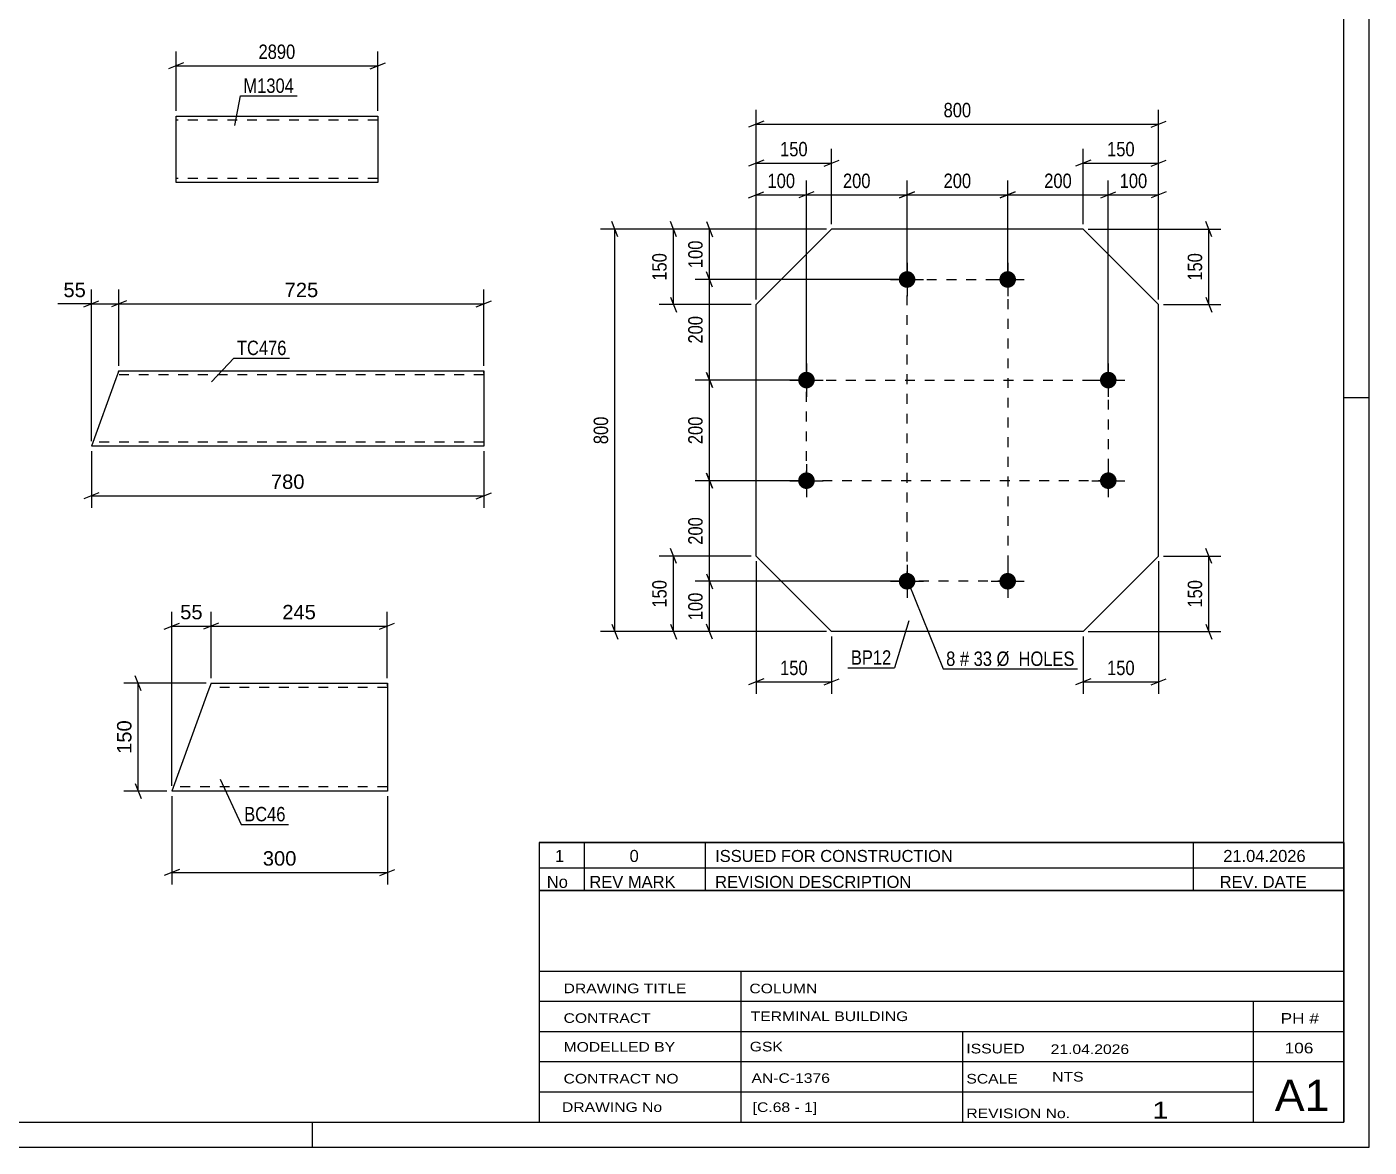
# Model space of a CAD drawing. Header units: millimetres. Extents: x 0 to 594, y 0 to 420.
# Drawn here: x 327.2 to 594, y 0 to 222.7 of the extents above; entities that cross this region are included whole.
import ezdxf

# ---------------------------------------------------------------- set-up
doc = ezdxf.new("R2010")
doc.units = ezdxf.units.MM
doc.linetypes.add('DXK_LINE_DOT2', pattern=[3.9198, 1.9599, -1.9599])
doc.styles.add('Arial', font='ARIAL.TTF', dxfattribs={"height": 0.2})
doc.styles.add('Arial Narrow', font='ARIALN.TTF', dxfattribs={"height": 0.2})

# ---------------------------------------------------------------- blocks, each defined once
blk = doc.blocks.new('Unknown-284929833-1131')
at = {"color": 5, "linetype": 'Continuous'}
for p, q in [((594, 0), (594, 420)), ((589, 5), (589, 415)), ((594, 149), (589, 149)), ((5, 5), (589, 5)), ((384, 0), (384, 5)), ((0, 0), (594, 0))]:
    blk.add_line(p, q, dxfattribs=at)
blk = doc.blocks.new('Part-284929833-11604 - 11603')
at = {"color": 2, "linetype": 'Continuous'}
for p, q in [((344.91, 152.75), (340.03, 139.35)), ((345.49, 154.35), (344.91, 152.75)), ((345.49, 154.35), (418.03, 154.35)), ((418.03, 154.35), (418.03, 139.35)), ((418.03, 139.35), (340.03, 139.35))]:
    blk.add_line(p, q, dxfattribs=at)
at = {"color": 7, "linetype": 'DXK_LINE_DOT2'}
for p, q in [((418.03, 153.55), (345.2, 153.55)), ((345.32, 153.88), (345.49, 154.35)), ((418.03, 153.88), (418.03, 154.35)), ((418.03, 140.15), (340.32, 140.15))]:
    blk.add_line(p, q, dxfattribs=at)
blk = doc.blocks.new('Part-284929833-11654 - 11653')
at = {"color": 2, "linetype": 'Continuous'}
for p, q in [((363.8, 92.24), (363.17, 90.53)), ((363.8, 92.24), (398.85, 92.24)), ((398.85, 92.24), (398.85, 92.11)), ((398.85, 92.11), (398.85, 70.81)), ((363.17, 90.53), (356, 70.81)), ((398.85, 70.81), (356, 70.81))]:
    blk.add_line(p, q, dxfattribs=at)
at = {"color": 7, "linetype": 'DXK_LINE_DOT2'}
for p, q in [((398.85, 91.39), (363.48, 91.39)), ((363.75, 92.11), (363.61, 91.74)), ((363.8, 92.24), (363.75, 92.11)), ((398.85, 91.74), (398.85, 92.24)), ((398.85, 71.67), (356.31, 71.67))]:
    blk.add_line(p, q, dxfattribs=at)
blk = doc.blocks.new('Part-284929833-6047 - 6041')
at = {"color": 2, "linetype": 'Continuous'}
for p, q in [((356.85, 191.81), (356.85, 205.01)), ((356.85, 205.01), (376.85, 205.01)), ((376.95, 205.01), (396.95, 205.01)), ((396.95, 205.01), (396.95, 191.81)), ((376.85, 191.81), (356.85, 191.81)), ((396.95, 191.81), (376.95, 191.81))]:
    blk.add_line(p, q, dxfattribs=at)
at = {"color": 7, "linetype": 'DXK_LINE_DOT2'}
for p, q in [((376.85, 204.21), (356.85, 204.21)), ((396.95, 204.21), (376.95, 204.21)), ((376.85, 192.61), (356.85, 192.61)), ((396.95, 192.61), (376.95, 192.61)), ((396.95, 192.61), (396.95, 192.67)), ((356.85, 191.81), (356.85, 191.93))]:
    blk.add_line(p, q, dxfattribs=at)
blk = doc.blocks.new('Part-284929833-17166 - 17165')
at = {"color": 2, "linetype": 'Continuous'}
for p, q in [((487.15, 182.51), (472.15, 167.51)), ((537.15, 182.51), (487.15, 182.51)), ((537.15, 182.51), (552.15, 167.51)), ((472.15, 117.51), (472.15, 167.51)), ((552.15, 117.51), (552.15, 167.51)), ((487.15, 102.51), (472.15, 117.51)), ((552.15, 117.51), (537.15, 102.51)), ((537.15, 102.51), (487.15, 102.51))]:
    blk.add_line(p, q, dxfattribs=at)
blk = doc.blocks.new('Bolt-284929833-17167 - 17165')
at = {"linetype": 'Continuous'}
for points in [[(502.15, 174.16, -1), (502.15, 170.86, -1)], [(522.15, 174.16, -1), (522.15, 170.86, -1)], [(482.15, 154.16, -1), (482.15, 150.86, -1)], [(542.15, 154.16, -1), (542.15, 150.86, -1)], [(482.15, 134.16, -1), (482.15, 130.86, -1)], [(542.15, 134.16, -1), (542.15, 130.86, -1)], [(502.15, 114.16, -1), (502.15, 110.86, -1)], [(522.15, 114.16, -1), (522.15, 110.86, -1)]]:
    blk.add_hatch(color=1, dxfattribs=at).paths.add_polyline_path(points)
at = {"color": 1, "linetype": 'Continuous'}
for p, q in [((502.15, 175.81), (502.15, 169.21)), ((522.15, 175.81), (522.15, 169.21)), ((498.85, 172.51), (505.45, 172.51)), ((518.85, 172.51), (525.45, 172.51)), ((482.15, 155.81), (482.15, 149.21)), ((542.15, 155.81), (542.15, 149.21)), ((478.85, 152.51), (485.45, 152.51)), ((538.85, 152.51), (545.45, 152.51)), ((482.15, 135.81), (482.15, 129.21)), ((542.15, 135.81), (542.15, 129.21)), ((478.85, 132.51), (485.45, 132.51)), ((538.85, 132.51), (545.45, 132.51)), ((502.15, 115.81), (502.15, 109.21)), ((522.15, 115.81), (522.15, 109.21)), ((498.85, 112.51), (505.45, 112.51)), ((518.85, 112.51), (525.45, 112.51))]:
    blk.add_line(p, q, dxfattribs=at)
blk = doc.blocks.new('Rectangle-284929833-17806 - 17165')
at = {"color": 1, "linetype": 'DXK_LINE_DOT2'}
blk.add_lwpolyline([(502.15, 172.51), (522.15, 172.51), (522.15, 112.51), (502.15, 112.51), (502.15, 172.51)], close=True, dxfattribs=at)
blk = doc.blocks.new('Rectangle-284929833-17825 - 17165')
at = {"color": 1, "linetype": 'DXK_LINE_DOT2'}
blk.add_lwpolyline([(482.15, 152.51), (542.15, 152.51), (542.15, 132.51), (482.15, 132.51), (482.15, 152.51)], close=True, dxfattribs=at)
blk = doc.blocks.new('StraightDimension-284929833-11610 - 11603')
at = {"color": 7, "linetype": 'Continuous'}
for p, q in [((346.99, 168.25), (343.99, 167.05)), ((345.49, 155.35), (345.49, 170.5)), ((416.53, 167.05), (419.53, 168.25)), ((418.03, 155.35), (418.03, 170.5)), ((345.49, 167.65), (418.03, 167.65))]:
    blk.add_line(p, q, dxfattribs=at)
at = {"color": 0}
blk.add_wipeout([(385.7, 168.4), (385.7, 172.6), (377.83, 172.6), (377.83, 168.4)], dxfattribs=at)
at = {"color": 3, "style": 'Arial'}
blk.add_text('725', height=2.865, dxfattribs=at).set_placement((378.43, 169))
blk = doc.blocks.new('StraightDimension-284929833-11635 - 11603')
at = {"color": 7, "linetype": 'Continuous'}
for p, q in [((340.03, 138.35), (340.03, 127.12)), ((418.03, 138.35), (418.03, 127.12)), ((341.53, 130.12), (338.53, 128.92)), ((340.03, 129.52), (418.03, 129.52)), ((416.53, 128.92), (419.53, 130.12))]:
    blk.add_line(p, q, dxfattribs=at)
at = {"color": 0}
blk.add_wipeout([(382.97, 130.27), (382.97, 134.47), (375.1, 134.47), (375.1, 130.27)], dxfattribs=at)
at = {"color": 3, "style": 'Arial'}
blk.add_text('780', height=2.865, dxfattribs=at).set_placement((375.7, 130.87))
blk = doc.blocks.new('StraightDimension-284929833-11611 - 11603')
at = {"color": 7, "linetype": 'Continuous'}
for p, q in [((338.53, 167.05), (341.53, 168.25)), ((340.03, 140.35), (340.03, 170.5)), ((346.99, 168.25), (343.99, 167.05)), ((345.49, 155.35), (345.49, 170.5)), ((340.03, 167.65), (345.49, 167.65))]:
    blk.add_line(p, q, dxfattribs=at)
at = {"color": 0}
blk.add_wipeout([(339.51, 168.4), (339.51, 172.6), (333.86, 172.6), (333.86, 168.4)], dxfattribs=at)
at = {"color": 7, "linetype": 'Continuous'}
blk.add_line((340.03, 167.65), (333.33, 167.65), dxfattribs=at)
blk.add_line((340.03, 167.65), (333.33, 167.65), dxfattribs=at)
at = {"color": 3, "style": 'Arial'}
blk.add_text('55', height=2.865, dxfattribs=at).set_placement((334.46, 169))
blk = doc.blocks.new('StraightDimension-284929833-11695 - 11653')
at = {"color": 7, "linetype": 'Continuous'}
for p, q in [((349.93, 90.74), (348.73, 93.74)), ((362.8, 92.24), (346.48, 92.24)), ((349.33, 70.81), (349.33, 92.24)), ((348.73, 72.31), (349.93, 69.31)), ((355, 70.81), (346.48, 70.81))]:
    blk.add_line(p, q, dxfattribs=at)
at = {"color": 0}
blk.add_wipeout([(348.58, 85.46), (344.38, 85.46), (344.38, 77.59), (348.58, 77.59)], dxfattribs=at)
at = {"color": 3, "style": 'Arial'}
blk.add_text('150', height=2.865, rotation=90.0002, dxfattribs=at).set_placement((347.98, 78.19))
blk = doc.blocks.new('StraightDimension-284929833-11660 - 11653')
at = {"color": 7, "linetype": 'Continuous'}
for p, q in [((365.3, 104.2), (362.3, 103)), ((363.8, 93.24), (363.8, 106.45)), ((397.3, 103), (400.3, 104.2)), ((398.8, 93.24), (398.8, 106.45)), ((363.8, 103.6), (398.8, 103.6))]:
    blk.add_line(p, q, dxfattribs=at)
at = {"color": 0}
blk.add_wipeout([(385.23, 104.35), (385.23, 108.55), (377.36, 108.55), (377.36, 104.35)], dxfattribs=at)
at = {"color": 3, "style": 'Arial'}
blk.add_text('245', height=2.865, dxfattribs=at).set_placement((377.96, 104.95))
blk = doc.blocks.new('StraightDimension-284929833-11661 - 11653')
at = {"color": 7, "linetype": 'Continuous'}
for p, q in [((354.5, 103), (357.5, 104.2)), ((356, 71.81), (356, 106.45)), ((365.3, 104.2), (362.3, 103)), ((363.8, 93.24), (363.8, 106.45)), ((356, 103.6), (363.8, 103.6))]:
    blk.add_line(p, q, dxfattribs=at)
at = {"color": 0}
blk.add_wipeout([(362.72, 104.35), (362.72, 108.55), (357.07, 108.55), (357.07, 104.35)], dxfattribs=at)
at = {"color": 3, "style": 'Arial'}
blk.add_text('55', height=2.865, dxfattribs=at).set_placement((357.67, 104.95))
blk = doc.blocks.new('StraightDimension-284929833-11713 - 11653')
at = {"color": 7, "linetype": 'Continuous'}
for p, q in [((356, 69.81), (356, 52.23)), ((398.85, 69.81), (398.85, 52.23)), ((357.5, 55.23), (354.5, 54.03)), ((356, 54.63), (398.85, 54.63)), ((397.35, 54.03), (400.35, 55.23))]:
    blk.add_line(p, q, dxfattribs=at)
at = {"color": 0}
blk.add_wipeout([(381.36, 55.38), (381.36, 59.58), (373.49, 59.58), (373.49, 55.38)], dxfattribs=at)
at = {"color": 3, "style": 'Arial'}
blk.add_text('300', height=2.865, dxfattribs=at).set_placement((374.09, 55.98))
blk = doc.blocks.new('StraightDimension-284929833-6050 - 6041')
at = {"color": 7, "linetype": 'Continuous'}
for p, q in [((356.85, 206.01), (356.85, 217.86)), ((396.95, 206.01), (396.95, 217.86)), ((358.35, 215.61), (355.35, 214.41)), ((356.85, 215.01), (396.95, 215.01)), ((395.45, 214.41), (398.45, 215.61))]:
    blk.add_line(p, q, dxfattribs=at)
at = {"color": 0}
blk.add_wipeout([(381.15, 215.76), (381.15, 219.96), (372.64, 219.96), (372.64, 215.76)], dxfattribs=at)
at = {"color": 3, "style": 'Arial Narrow'}
blk.add_text('2890', height=2.863, dxfattribs=at).set_placement((373.24, 216.36))
blk = doc.blocks.new('StraightDimension-284929833-17277 - 17165')
at = {"color": 7, "linetype": 'Continuous'}
for p, q in [((552.15, 116.51), (552.15, 90.11)), ((537.15, 101.51), (537.15, 90.11)), ((538.65, 93.11), (535.65, 91.91)), ((537.15, 92.51), (552.15, 92.51)), ((550.65, 91.91), (553.65, 93.11))]:
    blk.add_line(p, q, dxfattribs=at)
at = {"color": 0}
blk.add_wipeout([(547.99, 93.26), (547.99, 97.46), (541.31, 97.46), (541.31, 93.26)], dxfattribs=at)
at = {"color": 3, "style": 'Arial Narrow'}
blk.add_text('150', height=2.863, dxfattribs=at).set_placement((541.91, 93.86))
blk = doc.blocks.new('StraightDimension-284929833-17281 - 17165')
at = {"color": 7, "linetype": 'Continuous'}
for p, q in [((472.15, 116.51), (472.15, 90.11)), ((487.15, 101.51), (487.15, 90.11)), ((473.65, 93.11), (470.65, 91.91)), ((472.15, 92.51), (487.15, 92.51)), ((485.65, 91.91), (488.65, 93.11))]:
    blk.add_line(p, q, dxfattribs=at)
at = {"color": 0}
blk.add_wipeout([(482.99, 93.26), (482.99, 97.46), (476.31, 97.46), (476.31, 93.26)], dxfattribs=at)
at = {"color": 3, "style": 'Arial Narrow'}
blk.add_text('150', height=2.863, dxfattribs=at).set_placement((476.91, 93.86))
blk = doc.blocks.new('StraightDimension-284929833-17285 - 17165')
at = {"color": 7, "linetype": 'Continuous'}
for p, q in [((537.15, 183.51), (537.15, 198.5)), ((552.15, 168.51), (552.15, 198.5)), ((538.65, 196.25), (535.65, 195.05)), ((537.15, 195.65), (552.15, 195.65)), ((550.65, 195.05), (553.65, 196.25))]:
    blk.add_line(p, q, dxfattribs=at)
at = {"color": 0}
blk.add_wipeout([(547.99, 196.4), (547.99, 200.6), (541.31, 200.6), (541.31, 196.4)], dxfattribs=at)
at = {"color": 3, "style": 'Arial Narrow'}
blk.add_text('150', height=2.863, dxfattribs=at).set_placement((541.91, 197))
blk = doc.blocks.new('StraightDimension-284929833-17353 - 17165')
at = {"color": 7, "linetype": 'Continuous'}
for p, q in [((486.15, 182.51), (441.22, 182.51)), ((444.67, 181.01), (443.47, 184.01)), ((444.07, 102.51), (444.07, 182.51)), ((486.15, 102.51), (441.22, 102.51)), ((443.47, 104.01), (444.67, 101.01))]:
    blk.add_line(p, q, dxfattribs=at)
at = {"color": 0}
blk.add_wipeout([(443.32, 145.85), (439.12, 145.85), (439.12, 139.17), (443.32, 139.17)], dxfattribs=at)
at = {"color": 3, "style": 'Arial Narrow'}
blk.add_text('800', height=2.863, rotation=90.0002, dxfattribs=at).set_placement((442.72, 139.77))
blk = doc.blocks.new('StraightDimension-284929833-17289 - 17165')
at = {"color": 7, "linetype": 'Continuous'}
for p, q in [((472.15, 168.51), (472.15, 198.5)), ((487.15, 183.51), (487.15, 198.5)), ((473.65, 196.25), (470.65, 195.05)), ((472.15, 195.65), (487.15, 195.65)), ((485.65, 195.05), (488.65, 196.25))]:
    blk.add_line(p, q, dxfattribs=at)
at = {"color": 0}
blk.add_wipeout([(482.99, 196.4), (482.99, 200.6), (476.31, 200.6), (476.31, 196.4)], dxfattribs=at)
at = {"color": 3, "style": 'Arial Narrow'}
blk.add_text('150', height=2.863, dxfattribs=at).set_placement((476.91, 197))
blk = doc.blocks.new('StraightDimension-284929833-17293 - 17165')
at = {"color": 7, "linetype": 'Continuous'}
for p, q in [((538.15, 182.51), (564.55, 182.51)), ((562.75, 181.01), (561.55, 184.01)), ((562.15, 167.51), (562.15, 182.51)), ((561.55, 169.01), (562.75, 166.01)), ((553.15, 167.51), (564.55, 167.51))]:
    blk.add_line(p, q, dxfattribs=at)
at = {"color": 0}
blk.add_wipeout([(561.4, 178.35), (557.2, 178.35), (557.2, 171.67), (561.4, 171.67)], dxfattribs=at)
at = {"color": 3, "style": 'Arial Narrow'}
blk.add_text('150', height=2.863, rotation=90.0002, dxfattribs=at).set_placement((560.8, 172.27))
blk = doc.blocks.new('StraightDimension-284929833-17297 - 17165')
at = {"color": 7, "linetype": 'Continuous'}
for p, q in [((553.15, 117.51), (564.55, 117.51)), ((562.75, 116.01), (561.55, 119.01)), ((562.15, 102.51), (562.15, 117.51)), ((538.15, 102.51), (564.55, 102.51)), ((561.55, 104.01), (562.75, 101.01))]:
    blk.add_line(p, q, dxfattribs=at)
at = {"color": 0}
blk.add_wipeout([(561.4, 113.35), (557.2, 113.35), (557.2, 106.67), (561.4, 106.67)], dxfattribs=at)
at = {"color": 3, "style": 'Arial Narrow'}
blk.add_text('150', height=2.863, rotation=90.0002, dxfattribs=at).set_placement((560.8, 107.27))
blk = doc.blocks.new('StraightDimension-284929833-17301 - 17165')
at = {"color": 7, "linetype": 'Continuous'}
for p, q in [((486.15, 182.51), (452.86, 182.51)), ((456.31, 181.01), (455.11, 184.01)), ((455.71, 167.51), (455.71, 182.51)), ((455.11, 169.01), (456.31, 166.01)), ((471.15, 167.51), (452.86, 167.51))]:
    blk.add_line(p, q, dxfattribs=at)
at = {"color": 0}
blk.add_wipeout([(454.96, 178.35), (450.76, 178.35), (450.76, 171.67), (454.96, 171.67)], dxfattribs=at)
at = {"color": 3, "style": 'Arial Narrow'}
blk.add_text('150', height=2.863, rotation=90.0002, dxfattribs=at).set_placement((454.36, 172.27))
blk = doc.blocks.new('StraightDimension-284929833-17305 - 17165')
at = {"color": 7, "linetype": 'Continuous'}
for p, q in [((471.15, 117.51), (452.86, 117.51)), ((456.31, 116.01), (455.11, 119.01)), ((455.71, 102.51), (455.71, 117.51)), ((486.15, 102.51), (452.86, 102.51)), ((455.11, 104.01), (456.31, 101.01))]:
    blk.add_line(p, q, dxfattribs=at)
at = {"color": 0}
blk.add_wipeout([(454.96, 113.35), (450.76, 113.35), (450.76, 106.67), (454.96, 106.67)], dxfattribs=at)
at = {"color": 3, "style": 'Arial Narrow'}
blk.add_text('150', height=2.863, rotation=90.0002, dxfattribs=at).set_placement((454.36, 107.27))
blk = doc.blocks.new('StraightDimension-284929833-17309 - 17165')
at = {"color": 7, "linetype": 'Continuous'}
for p, q in [((542.15, 153.51), (542.15, 192.19)), ((552.15, 168.51), (552.15, 192.19)), ((540.65, 188.74), (543.65, 189.94)), ((553.65, 189.94), (550.65, 188.74)), ((542.15, 189.34), (552.15, 189.34))]:
    blk.add_line(p, q, dxfattribs=at)
at = {"color": 0}
blk.add_wipeout([(550.49, 190.09), (550.49, 194.29), (543.81, 194.29), (543.81, 190.09)], dxfattribs=at)
at = {"color": 3, "style": 'Arial Narrow'}
blk.add_text('100', height=2.863, dxfattribs=at).set_placement((544.41, 190.69))
blk = doc.blocks.new('StraightDimension-284929833-17310 - 17165')
at = {"color": 7, "linetype": 'Continuous'}
for p, q in [((522.15, 173.51), (522.15, 192.19)), ((542.15, 153.51), (542.15, 192.19)), ((523.65, 189.94), (520.65, 188.74)), ((540.65, 188.74), (543.65, 189.94)), ((522.15, 189.34), (542.15, 189.34))]:
    blk.add_line(p, q, dxfattribs=at)
at = {"color": 0}
blk.add_wipeout([(535.49, 190.09), (535.49, 194.29), (528.81, 194.29), (528.81, 190.09)], dxfattribs=at)
at = {"color": 3, "style": 'Arial Narrow'}
blk.add_text('200', height=2.863, dxfattribs=at).set_placement((529.41, 190.69))
blk = doc.blocks.new('StraightDimension-284929833-17311 - 17165')
at = {"color": 7, "linetype": 'Continuous'}
for p, q in [((502.15, 173.51), (502.15, 192.19)), ((522.15, 173.51), (522.15, 192.19)), ((503.65, 189.94), (500.65, 188.74)), ((520.65, 188.74), (523.65, 189.94)), ((502.15, 189.34), (522.15, 189.34))]:
    blk.add_line(p, q, dxfattribs=at)
at = {"color": 0}
blk.add_wipeout([(515.49, 190.09), (515.49, 194.29), (508.81, 194.29), (508.81, 190.09)], dxfattribs=at)
at = {"color": 3, "style": 'Arial Narrow'}
blk.add_text('200', height=2.863, dxfattribs=at).set_placement((509.41, 190.69))
blk = doc.blocks.new('StraightDimension-284929833-17312 - 17165')
at = {"color": 7, "linetype": 'Continuous'}
for p, q in [((482.15, 153.51), (482.15, 192.19)), ((502.15, 173.51), (502.15, 192.19)), ((483.65, 189.94), (480.65, 188.74)), ((500.65, 188.74), (503.65, 189.94)), ((482.15, 189.34), (502.15, 189.34))]:
    blk.add_line(p, q, dxfattribs=at)
at = {"color": 0}
blk.add_wipeout([(495.49, 190.09), (495.49, 194.29), (488.81, 194.29), (488.81, 190.09)], dxfattribs=at)
at = {"color": 3, "style": 'Arial Narrow'}
blk.add_text('200', height=2.863, dxfattribs=at).set_placement((489.41, 190.69))
blk = doc.blocks.new('StraightDimension-284929833-17313 - 17165')
at = {"color": 7, "linetype": 'Continuous'}
for p, q in [((472.15, 168.51), (472.15, 192.19)), ((482.15, 153.51), (482.15, 192.19)), ((470.65, 188.74), (473.65, 189.94)), ((483.65, 189.94), (480.65, 188.74)), ((472.15, 189.34), (482.15, 189.34))]:
    blk.add_line(p, q, dxfattribs=at)
at = {"color": 0}
blk.add_wipeout([(480.49, 190.09), (480.49, 194.29), (473.81, 194.29), (473.81, 190.09)], dxfattribs=at)
at = {"color": 3, "style": 'Arial Narrow'}
blk.add_text('100', height=2.863, dxfattribs=at).set_placement((474.41, 190.69))
blk = doc.blocks.new('StraightDimension-284929833-17329 - 17165')
at = {"color": 7, "linetype": 'Continuous'}
for p, q in [((472.15, 168.51), (472.15, 206.26)), ((552.15, 168.51), (552.15, 206.26)), ((473.65, 204.01), (470.65, 202.81)), ((472.15, 203.41), (552.15, 203.41)), ((550.65, 202.81), (553.65, 204.01))]:
    blk.add_line(p, q, dxfattribs=at)
at = {"color": 0}
blk.add_wipeout([(515.49, 204.16), (515.49, 208.36), (508.81, 208.36), (508.81, 204.16)], dxfattribs=at)
at = {"color": 3, "style": 'Arial Narrow'}
blk.add_text('800', height=2.863, dxfattribs=at).set_placement((509.41, 204.76))
blk = doc.blocks.new('StraightDimension-284929833-17333 - 17165')
at = {"color": 7, "linetype": 'Continuous'}
for p, q in [((486.15, 182.51), (460.01, 182.51)), ((462.26, 184.01), (463.46, 181.01)), ((462.86, 172.51), (462.86, 182.51)), ((463.46, 171.01), (462.26, 174.01)), ((501.15, 172.51), (460.01, 172.51))]:
    blk.add_line(p, q, dxfattribs=at)
at = {"color": 0}
blk.add_wipeout([(462.11, 180.85), (457.91, 180.85), (457.91, 174.17), (462.11, 174.17)], dxfattribs=at)
at = {"color": 3, "style": 'Arial Narrow'}
blk.add_text('100', height=2.863, rotation=90.0002, dxfattribs=at).set_placement((461.51, 174.77))
blk = doc.blocks.new('StraightDimension-284929833-17334 - 17165')
at = {"color": 7, "linetype": 'Continuous'}
for p, q in [((463.46, 171.01), (462.26, 174.01)), ((501.15, 172.51), (460.01, 172.51)), ((462.86, 152.51), (462.86, 172.51)), ((481.15, 152.51), (460.01, 152.51)), ((462.26, 154.01), (463.46, 151.01))]:
    blk.add_line(p, q, dxfattribs=at)
at = {"color": 0}
blk.add_wipeout([(462.11, 165.85), (457.91, 165.85), (457.91, 159.17), (462.11, 159.17)], dxfattribs=at)
at = {"color": 3, "style": 'Arial Narrow'}
blk.add_text('200', height=2.863, rotation=90.0002, dxfattribs=at).set_placement((461.51, 159.77))
blk = doc.blocks.new('StraightDimension-284929833-17335 - 17165')
at = {"color": 7, "linetype": 'Continuous'}
for p, q in [((481.15, 152.51), (460.01, 152.51)), ((463.46, 151.01), (462.26, 154.01)), ((462.86, 132.51), (462.86, 152.51)), ((462.26, 134.01), (463.46, 131.01)), ((481.15, 132.51), (460.01, 132.51))]:
    blk.add_line(p, q, dxfattribs=at)
at = {"color": 0}
blk.add_wipeout([(462.11, 145.85), (457.91, 145.85), (457.91, 139.17), (462.11, 139.17)], dxfattribs=at)
at = {"color": 3, "style": 'Arial Narrow'}
blk.add_text('200', height=2.863, rotation=90.0002, dxfattribs=at).set_placement((461.51, 139.77))
blk = doc.blocks.new('StraightDimension-284929833-17336 - 17165')
at = {"color": 7, "linetype": 'Continuous'}
for p, q in [((463.46, 131.01), (462.26, 134.01)), ((481.15, 132.51), (460.01, 132.51)), ((462.86, 112.51), (462.86, 132.51)), ((501.15, 112.51), (460.01, 112.51)), ((462.26, 114.01), (463.46, 111.01))]:
    blk.add_line(p, q, dxfattribs=at)
at = {"color": 0}
blk.add_wipeout([(462.11, 125.85), (457.91, 125.85), (457.91, 119.17), (462.11, 119.17)], dxfattribs=at)
at = {"color": 3, "style": 'Arial Narrow'}
blk.add_text('200', height=2.863, rotation=90.0002, dxfattribs=at).set_placement((461.51, 119.77))
blk = doc.blocks.new('StraightDimension-284929833-17337 - 17165')
at = {"color": 7, "linetype": 'Continuous'}
for p, q in [((501.15, 112.51), (460.01, 112.51)), ((462.26, 114.01), (463.46, 111.01)), ((462.86, 102.51), (462.86, 112.51)), ((486.15, 102.51), (460.01, 102.51)), ((463.46, 101.01), (462.26, 104.01))]:
    blk.add_line(p, q, dxfattribs=at)
at = {"color": 0}
blk.add_wipeout([(462.11, 110.85), (457.91, 110.85), (457.91, 104.17), (462.11, 104.17)], dxfattribs=at)
at = {"color": 3, "style": 'Arial Narrow'}
blk.add_text('100', height=2.863, rotation=90.0002, dxfattribs=at).set_placement((461.51, 104.77))
blk = doc.blocks.new('Unknown-284929833-17868')
at = {"color": 7, "linetype": 'Continuous'}
for p, q in [((429, 60.55), (589, 60.55)), ((589, 60.55), (429, 60.55)), ((429, 60.55), (429, 55.55)), ((438, 60.55), (438, 55.55)), ((462, 60.55), (462, 55.55)), ((559, 60.55), (559, 55.55)), ((589, 60.55), (589, 55.55)), ((429, 55.55), (589, 55.55)), ((429, 55.55), (429, 51.05)), ((429, 55.55), (589, 55.55)), ((438, 55.55), (438, 51.05)), ((462, 55.55), (462, 51.05)), ((559, 55.55), (559, 51.05)), ((589, 55.55), (589, 51.05)), ((589, 51.05), (429, 51.05))]:
    blk.add_line(p, q, dxfattribs=at)
at = {"color": 7, "linetype": 'Continuous', "style": 'Arial Narrow'}
for s, height, width, p in [('1', 2.39, 1.196471, (432.16, 56.7)), ('0', 2.39, 1.196471, (447, 56.7)), ('ISSUED FOR CONSTRUCTION', 2.3861, 1.196471, (464, 56.7)), ('21.04.2026', 2.386, 1.196471, (565, 56.7)), ('No', 2.386, 1.2, (430.54, 51.55)), ('REV MARK', 2.386, 1.2, (439, 51.55)), ('REVISION DESCRIPTION', 2.3861, 1.2, (464, 51.55)), ('REV. DATE', 2.386, 1.2, (564.28, 51.55))]:
    blk.add_text(s, height=height, dxfattribs=dict(at, width=width)).set_placement(p)
blk = doc.blocks.new('Unknown-284929833-17867')
at = {"color": 7, "linetype": 'Continuous'}
for p, q in [((429, 51.05), (429, 5)), ((429, 51.05), (589, 51.05)), ((589, 51), (589, 5)), ((429, 35), (589, 35)), ((469.14, 35), (469.14, 5)), ((429, 29), (589, 29)), ((571, 5.05), (571, 29.05)), ((429, 23), (589, 23)), ((513.14, 23), (513.14, 5)), ((429, 17), (589, 17)), ((429, 11), (571, 11)), ((429, 5), (589, 5))]:
    blk.add_line(p, q, dxfattribs=at)
at = {"color": 7, "style": 'Arial Narrow'}
for s, height, width, p in [('DRAWING TITLE', 1.9089, 1.425378, (433.88, 30.61)), ('COLUMN', 1.909, 1.425378, (470.81, 30.59)), ('TERMINAL BUILDING', 1.9089, 1.425378, (471.06, 25.07)), ('CONTRACT', 1.909, 1.425378, (433.88, 24.71)), ('MODELLED BY', 1.9089, 1.425378, (433.88, 18.98)), ('GSK', 1.909, 1.425378, (470.88, 19.04)), ('ISSUED', 1.909, 1.425378, (513.94, 18.64)), ('21.04.2026', 1.909, 1.425378, (530.69, 18.52)), ('CONTRACT NO', 1.9089, 1.425378, (433.88, 12.66)), ('AN-C-1376', 1.909, 1.425378, (471.23, 12.78)), ('SCALE', 1.909, 1.425378, (513.94, 12.65)), ('A1', 6.204, 1.25, (575.24, 7.2)), ('DRAWING No', 1.909, 1.425378, (433.56, 7)), ('[C.68 - 1]', 1.909, 1.425378, (471.46, 6.99)), ('1', 3.34, 1.5, (550.91, 5.68)), ('REVISION No.', 1.9089, 1.425378, (513.94, 5.77))]:
    blk.add_text(s, height=height, dxfattribs=dict(at, width=width)).set_placement(p)
at = {"color": 7, "linetype": 'Continuous', "style": 'Arial Narrow'}
for s, height, width, p in [('PH #', 2.1, 1.42538, (576.4, 24.55)), ('106', 2.1, 1.42538, (577.19, 18.65)), ('NTS', 1.909, 1.425378, (531, 13.05))]:
    blk.add_text(s, height=height, dxfattribs=dict(at, width=width)).set_placement(p)
blk = doc.blocks.new('Mark-284929833-11645 - 11603')
at = {"color": 0}
blk.add_wipeout([(378.81, 157.48), (378.81, 160.48), (368.94, 160.48), (368.94, 157.48)], dxfattribs=at)
blk.add_wipeout([(378.81, 157.48), (378.81, 160.48), (368.94, 160.48), (368.94, 157.48)], dxfattribs=at)
at = {"color": 30, "linetype": 'Continuous'}
for p, q in [((363.88, 152.19), (368.34, 156.88)), ((368.34, 156.88), (379.41, 156.88))]:
    blk.add_line(p, q, dxfattribs=at)
at = {"color": 3, "style": 'Arial Narrow'}
blk.add_text('TC476', height=2.863, dxfattribs=at).set_placement((368.94, 157.48))
blk = doc.blocks.new('Mark-284929833-11723 - 11653')
at = {"color": 0}
blk.add_wipeout([(378.61, 64.78), (378.61, 67.78), (370.39, 67.78), (370.39, 64.78)], dxfattribs=at)
blk.add_wipeout([(378.61, 64.78), (378.61, 67.78), (370.39, 67.78), (370.39, 64.78)], dxfattribs=at)
at = {"color": 30, "linetype": 'Continuous'}
for p, q in [((365.61, 73.15), (369.79, 64.18)), ((369.79, 64.18), (379.21, 64.18))]:
    blk.add_line(p, q, dxfattribs=at)
at = {"color": 3, "style": 'Arial Narrow'}
blk.add_text('BC46', height=2.863, dxfattribs=at).set_placement((370.39, 64.78))
blk = doc.blocks.new('Mark-284929833-6043 - 6041')
at = {"color": 0}
blk.add_wipeout([(380.29, 209.61), (380.29, 212.61), (370.24, 212.61), (370.24, 209.61)], dxfattribs=at)
blk.add_wipeout([(380.29, 209.61), (380.29, 212.61), (370.24, 212.61), (370.24, 209.61)], dxfattribs=at)
at = {"color": 30, "linetype": 'Continuous'}
for p, q in [((368.55, 203.13), (369.64, 209.01)), ((369.64, 209.01), (380.89, 209.01))]:
    blk.add_line(p, q, dxfattribs=at)
at = {"color": 3, "style": 'Arial Narrow'}
blk.add_text('M1304', height=2.863, dxfattribs=at).set_placement((370.24, 209.61))
blk = doc.blocks.new('Mark-284929833-17386 - 17165')
at = {"color": 0}
blk.add_wipeout([(499.02, 95.92), (499.02, 98.92), (490.98, 98.92), (490.98, 95.92)], dxfattribs=at)
blk.add_wipeout([(499.02, 95.92), (499.02, 98.92), (490.98, 98.92), (490.98, 95.92)], dxfattribs=at)
at = {"color": 30, "linetype": 'Continuous'}
for p in [(502.48, 104.66), (490.38, 95.32)]:
    blk.add_line(p, (499.62, 95.32), dxfattribs=at)
at = {"color": 3, "style": 'Arial Narrow'}
blk.add_text('BP12', height=2.863, dxfattribs=at).set_placement((490.98, 95.92))
blk = doc.blocks.new('Mark-284929833-17389 - 17165')
at = {"color": 0}
blk.add_wipeout([(511.75, 95.68), (511.75, 98.68), (509.92, 98.68), (509.92, 95.68)], dxfattribs=at)
blk.add_wipeout([(511.75, 95.68), (511.75, 98.68), (509.92, 98.68), (509.92, 95.68)], dxfattribs=at)
at = {"color": 7, "linetype": 'Continuous'}
blk.add_line((502.35, 112.31), (509.32, 95.08), dxfattribs=at)
at = {"color": 0}
blk.add_wipeout([(514.48, 95.68), (514.48, 98.68), (512.65, 98.68), (512.65, 95.68)], dxfattribs=at)
blk.add_wipeout([(514.48, 95.68), (514.48, 98.68), (512.65, 98.68), (512.65, 95.68)], dxfattribs=at)
at = {"color": 3, "style": 'Arial Narrow'}
blk.add_text('8', height=2.86, dxfattribs=at).set_placement((509.92, 95.68))
at = {"color": 0}
blk.add_wipeout([(519.03, 95.68), (519.03, 98.68), (515.38, 98.68), (515.38, 95.68)], dxfattribs=at)
blk.add_wipeout([(519.03, 95.68), (519.03, 98.68), (515.38, 98.68), (515.38, 95.68)], dxfattribs=at)
at = {"color": 3, "style": 'Arial Narrow'}
blk.add_text('#', height=2.86, dxfattribs=at).set_placement((512.65, 95.68))
at = {"color": 0}
blk.add_wipeout([(535.46, 95.68), (535.46, 98.68), (519.93, 98.68), (519.93, 95.68)], dxfattribs=at)
blk.add_wipeout([(535.46, 95.68), (535.46, 98.68), (519.93, 98.68), (519.93, 95.68)], dxfattribs=at)
at = {"color": 7, "linetype": 'Continuous'}
blk.add_line((509.32, 95.08), (536.06, 95.08), dxfattribs=at)
at = {"color": 3, "style": 'Arial Narrow'}
for s, p in [('33', (515.38, 95.68)), ('Ø  HOLES', (519.93, 95.68))]:
    blk.add_text(s, height=2.863, dxfattribs=at).set_placement(p)

msp = doc.modelspace()

# ---------------------------------------------------------------- block references
for name in ['Unknown-284929833-1131', 'Part-284929833-6047 - 6041', 'Part-284929833-17166 - 17165', 'Bolt-284929833-17167 - 17165', 'Rectangle-284929833-17806 - 17165', 'Part-284929833-11604 - 11603', 'Rectangle-284929833-17825 - 17165', 'Part-284929833-11654 - 11653', 'Unknown-284929833-17868', 'Unknown-284929833-17867']:
    msp.add_blockref(name, (0, 0))

# ---------------------------------------------------------------- next in the draw order: block references
for name in ['StraightDimension-284929833-6050 - 6041', 'StraightDimension-284929833-17285 - 17165', 'StraightDimension-284929833-11610 - 11603', 'StraightDimension-284929833-11635 - 11603', 'StraightDimension-284929833-17281 - 17165', 'StraightDimension-284929833-17277 - 17165', 'StraightDimension-284929833-11695 - 11653']:
    msp.add_blockref(name, (0, 0))

# ---------------------------------------------------------------- next in the draw order: block references
for name in ['Mark-284929833-6043 - 6041', 'StraightDimension-284929833-17353 - 17165', 'StraightDimension-284929833-17293 - 17165', 'StraightDimension-284929833-11611 - 11603', 'Mark-284929833-11645 - 11603', 'StraightDimension-284929833-17297 - 17165', 'StraightDimension-284929833-11660 - 11653', 'StraightDimension-284929833-11713 - 11653']:
    msp.add_blockref(name, (0, 0))

# ---------------------------------------------------------------- next in the draw order: block references
for name in ['StraightDimension-284929833-17289 - 17165', 'StraightDimension-284929833-17309 - 17165', 'StraightDimension-284929833-17305 - 17165', 'StraightDimension-284929833-11661 - 11653']:
    msp.add_blockref(name, (0, 0))

# ---------------------------------------------------------------- next in the draw order: block references
for name in ['StraightDimension-284929833-17310 - 17165', 'StraightDimension-284929833-17301 - 17165', 'Mark-284929833-11723 - 11653']:
    msp.add_blockref(name, (0, 0))

# ---------------------------------------------------------------- next in the draw order: block references
msp.add_blockref('StraightDimension-284929833-17311 - 17165', (0, 0))

# ---------------------------------------------------------------- next in the draw order: block references
msp.add_blockref('StraightDimension-284929833-17312 - 17165', (0, 0))

# ---------------------------------------------------------------- next in the draw order: block references
msp.add_blockref('StraightDimension-284929833-17313 - 17165', (0, 0))

# ---------------------------------------------------------------- next in the draw order: block references
msp.add_blockref('StraightDimension-284929833-17329 - 17165', (0, 0))

# ---------------------------------------------------------------- next in the draw order: block references
msp.add_blockref('StraightDimension-284929833-17333 - 17165', (0, 0))

# ---------------------------------------------------------------- next in the draw order: block references
msp.add_blockref('StraightDimension-284929833-17334 - 17165', (0, 0))

# ---------------------------------------------------------------- next in the draw order: block references
msp.add_blockref('StraightDimension-284929833-17335 - 17165', (0, 0))

# ---------------------------------------------------------------- next in the draw order: block references
msp.add_blockref('StraightDimension-284929833-17336 - 17165', (0, 0))

# ---------------------------------------------------------------- next in the draw order: block references
msp.add_blockref('StraightDimension-284929833-17337 - 17165', (0, 0))

# ---------------------------------------------------------------- next in the draw order: block references
msp.add_blockref('Mark-284929833-17386 - 17165', (0, 0))

# ---------------------------------------------------------------- next in the draw order: block references
msp.add_blockref('Mark-284929833-17389 - 17165', (0, 0))

doc.saveas('drawing.dxf')
